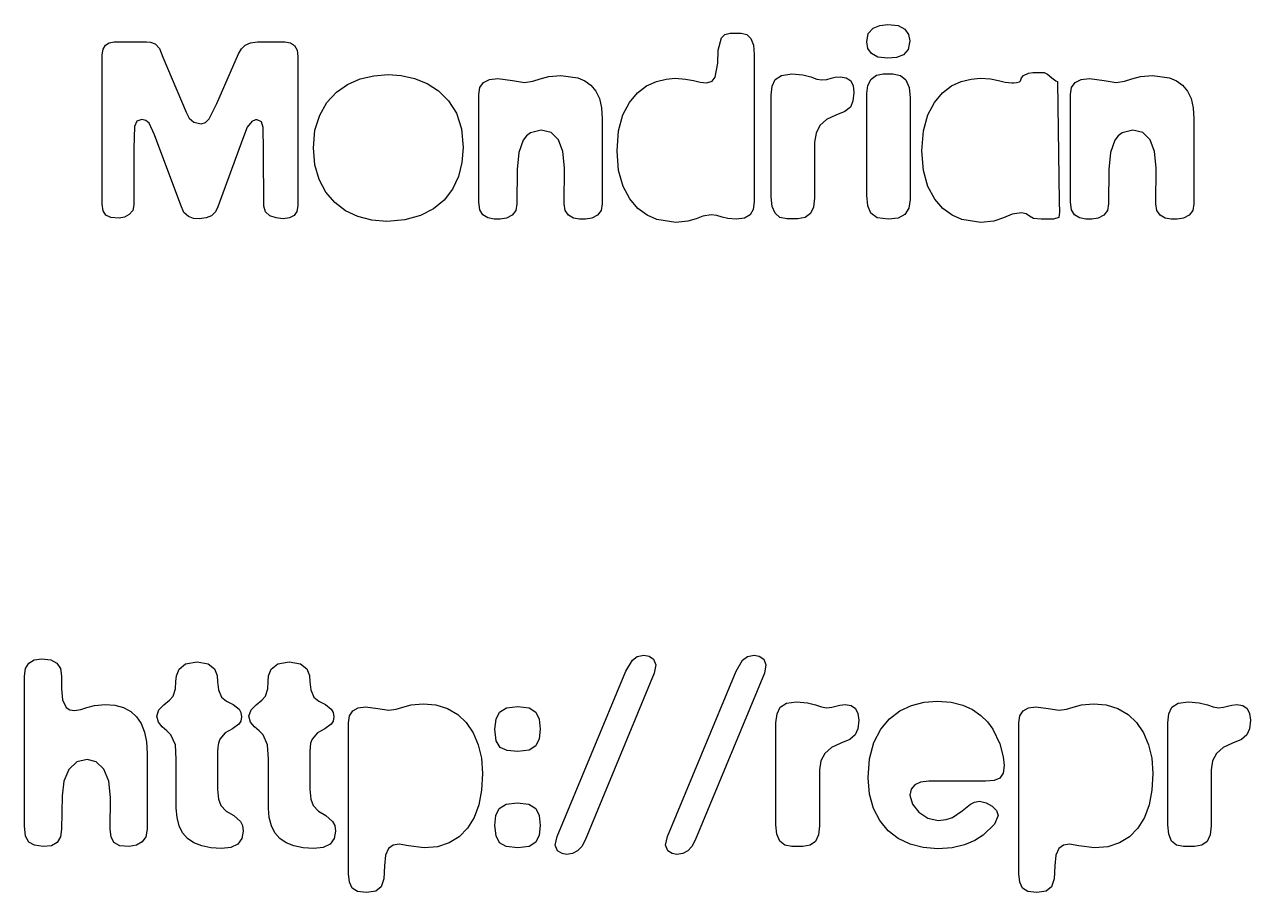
# Model space of a CAD drawing. Header units: metres. Extents: x 1323 to 1641, y 1334 to 1652.
# Drawn here: x 1394.99 to 1428, y 1358.45 to 1381.84 of the extents above; entities that cross this region are included whole.
import ezdxf

# ---------------------------------------------------------------- set-up
doc = ezdxf.new("R2010")
doc.units = ezdxf.units.M

msp = doc.modelspace()

# ---------------------------------------------------------------- linework, layer by layer
at = {"layer": 'COMPONENT0'}
for p, q in [((1417.832, 1381.737, 0), (1418.017, 1381.811, 0)), ((1418.017, 1381.811, 0), (1418.235, 1381.836, 0)), ((1418.235, 1381.836, 0), (1418.51, 1381.805, 0)), ((1418.51, 1381.805, 0), (1418.689, 1381.711, 0)), ((1413.667, 1381.148, 0), (1413.751, 1381.474, 0)), ((1413.751, 1381.474, 0), (1413.845, 1381.57, 0)), ((1413.845, 1381.57, 0), (1413.989, 1381.602, 0)), ((1413.989, 1381.602, 0), (1414.282, 1381.602, 0)), ((1414.282, 1381.602, 0), (1414.435, 1381.567, 0)), ((1414.435, 1381.567, 0), (1414.545, 1381.459, 0)), ((1414.545, 1381.459, 0), (1414.611, 1381.281, 0)), ((1417.663, 1381.367, 0), (1417.705, 1381.595, 0)), ((1417.705, 1381.595, 0), (1417.832, 1381.737, 0)), ((1418.689, 1381.711, 0), (1418.788, 1381.57, 0)), ((1418.788, 1381.57, 0), (1418.821, 1381.396, 0)), ((1397.081, 1381.015, 0), (1397.101, 1381.169, 0)), ((1397.101, 1381.169, 0), (1397.162, 1381.279, 0)), ((1397.162, 1381.279, 0), (1397.263, 1381.345, 0)), ((1397.263, 1381.345, 0), (1397.404, 1381.367, 0)), ((1397.404, 1381.367, 0), (1398.269, 1381.367, 0)), ((1398.269, 1381.367, 0), (1398.379, 1381.36, 0)), ((1398.379, 1381.36, 0), (1398.5, 1381.312, 0)), ((1398.5, 1381.312, 0), (1398.618, 1381.188, 0)), ((1398.618, 1381.188, 0), (1398.709, 1380.957, 0)), ((1400.748, 1381.045, 0), (1400.825, 1381.181, 0)), ((1400.825, 1381.181, 0), (1400.927, 1381.283, 0)), ((1400.927, 1381.283, 0), (1401.067, 1381.346, 0)), ((1401.067, 1381.346, 0), (1401.261, 1381.367, 0)), ((1401.261, 1381.367, 0), (1401.994, 1381.367, 0)), ((1401.994, 1381.367, 0), (1402.148, 1381.342, 0)), ((1402.148, 1381.342, 0), (1402.258, 1381.268, 0)), ((1402.258, 1381.268, 0), (1402.324, 1381.145, 0)), ((1402.324, 1381.145, 0), (1402.346, 1380.971, 0)), ((1413.652, 1380.796, 0), (1413.667, 1381.148, 0)), ((1414.611, 1381.281, 0), (1414.633, 1381.031, 0)), ((1417.694, 1381.193, 0), (1417.663, 1381.367, 0)), ((1417.788, 1381.052, 0), (1417.694, 1381.193, 0)), ((1418.778, 1381.163, 0), (1418.649, 1381.022, 0)), ((1418.821, 1381.396, 0), (1418.778, 1381.163, 0)), ((1397.081, 1376.999, 0), (1397.081, 1381.015, 0)), ((1398.709, 1380.957, 0), (1399.34, 1379.476, 0)), ((1400.168, 1379.711, 0), (1400.748, 1381.045, 0)), ((1402.346, 1380.971, 0), (1402.346, 1376.955, 0)), ((1413.583, 1380.415, 0), (1413.652, 1380.796, 0)), ((1414.633, 1381.031, 0), (1414.633, 1377.058, 0)), ((1417.962, 1380.958, 0), (1417.788, 1381.052, 0)), ((1418.235, 1380.927, 0), (1417.962, 1380.958, 0)), ((1418.46, 1380.951, 0), (1418.235, 1380.927, 0)), ((1418.649, 1381.022, 0), (1418.46, 1380.951, 0)), ((1404.392, 1380.457, 0), (1404.773, 1380.487, 0)), ((1404.773, 1380.487, 0), (1405.127, 1380.461, 0)), ((1409.103, 1380.437, 0), (1409.429, 1380.466, 0)), ((1409.429, 1380.466, 0), (1409.884, 1380.4, 0)), ((1415.201, 1380.356, 0), (1415.369, 1380.466, 0)), ((1415.369, 1380.466, 0), (1415.645, 1380.503, 0)), ((1415.645, 1380.503, 0), (1415.939, 1380.477, 0)), ((1415.939, 1380.477, 0), (1416.155, 1380.422, 0)), ((1417.784, 1380.36, 0), (1417.924, 1380.468, 0)), ((1417.924, 1380.468, 0), (1418.103, 1380.503, 0)), ((1418.103, 1380.503, 0), (1418.367, 1380.503, 0)), ((1418.367, 1380.503, 0), (1418.572, 1380.463, 0)), ((1421.882, 1380.46, 0), (1422.021, 1380.522, 0)), ((1422.021, 1380.522, 0), (1422.134, 1380.54, 0)), ((1422.134, 1380.54, 0), (1422.442, 1380.54, 0)), ((1422.442, 1380.54, 0), (1422.53, 1380.496, 0)), ((1422.53, 1380.496, 0), (1422.651, 1380.401, 0)), ((1425.033, 1380.437, 0), (1425.359, 1380.466, 0)), ((1425.359, 1380.466, 0), (1425.814, 1380.4, 0)), ((1403.384, 1380.011, 0), (1403.686, 1380.221, 0)), ((1403.686, 1380.221, 0), (1404.026, 1380.369, 0)), ((1404.026, 1380.369, 0), (1404.392, 1380.457, 0)), ((1405.127, 1380.461, 0), (1405.484, 1380.384, 0)), ((1405.484, 1380.384, 0), (1405.827, 1380.25, 0)), ((1405.827, 1380.25, 0), (1406.137, 1380.051, 0)), ((1407.217, 1379.953, 0), (1407.249, 1380.139, 0)), ((1407.249, 1380.139, 0), (1407.345, 1380.272, 0)), ((1407.345, 1380.272, 0), (1407.505, 1380.352, 0)), ((1407.505, 1380.352, 0), (1407.73, 1380.378, 0)), ((1407.73, 1380.378, 0), (1408.125, 1380.327, 0)), ((1408.125, 1380.327, 0), (1408.447, 1380.276, 0)), ((1408.447, 1380.276, 0), (1408.675, 1380.305, 0)), ((1408.675, 1380.305, 0), (1408.872, 1380.371, 0)), ((1408.872, 1380.371, 0), (1409.103, 1380.437, 0)), ((1409.884, 1380.4, 0), (1410.074, 1380.316, 0)), ((1410.074, 1380.316, 0), (1410.238, 1380.199, 0)), ((1410.238, 1380.199, 0), (1410.371, 1380.042, 0)), ((1411.49, 1379.997, 0), (1411.735, 1380.183, 0)), ((1411.735, 1380.183, 0), (1411.999, 1380.301, 0)), ((1411.999, 1380.301, 0), (1412.264, 1380.365, 0)), ((1412.264, 1380.365, 0), (1412.509, 1380.386, 0)), ((1412.509, 1380.386, 0), (1412.787, 1380.367, 0)), ((1412.787, 1380.367, 0), (1413, 1380.327, 0)), ((1413, 1380.327, 0), (1413.176, 1380.287, 0)), ((1413.176, 1380.287, 0), (1413.359, 1380.268, 0)), ((1413.359, 1380.268, 0), (1413.499, 1380.305, 0)), ((1413.499, 1380.305, 0), (1413.583, 1380.415, 0)), ((1415.087, 1379.931, 0), (1415.116, 1380.177, 0)), ((1415.116, 1380.177, 0), (1415.201, 1380.356, 0)), ((1416.155, 1380.422, 0), (1416.316, 1380.367, 0)), ((1416.316, 1380.367, 0), (1416.452, 1380.342, 0)), ((1416.452, 1380.342, 0), (1416.591, 1380.356, 0)), ((1416.591, 1380.356, 0), (1416.701, 1380.386, 0)), ((1416.701, 1380.386, 0), (1416.811, 1380.415, 0)), ((1416.811, 1380.415, 0), (1416.95, 1380.43, 0)), ((1416.95, 1380.43, 0), (1417.111, 1380.403, 0)), ((1417.111, 1380.403, 0), (1417.225, 1380.323, 0)), ((1417.225, 1380.323, 0), (1417.294, 1380.19, 0)), ((1417.294, 1380.19, 0), (1417.317, 1380.004, 0)), ((1417.663, 1379.975, 0), (1417.694, 1380.193, 0)), ((1417.694, 1380.193, 0), (1417.784, 1380.36, 0)), ((1418.572, 1380.463, 0), (1418.719, 1380.342, 0)), ((1418.719, 1380.342, 0), (1418.807, 1380.14, 0)), ((1418.807, 1380.14, 0), (1418.836, 1379.858, 0)), ((1419.701, 1379.998, 0), (1419.946, 1380.184, 0)), ((1419.946, 1380.184, 0), (1420.21, 1380.302, 0)), ((1420.21, 1380.302, 0), (1420.475, 1380.365, 0)), ((1420.475, 1380.365, 0), (1420.72, 1380.386, 0)), ((1420.72, 1380.386, 0), (1420.998, 1380.368, 0)), ((1420.998, 1380.368, 0), (1421.211, 1380.328, 0)), ((1421.211, 1380.328, 0), (1421.387, 1380.287, 0)), ((1421.387, 1380.287, 0), (1421.57, 1380.269, 0)), ((1421.57, 1380.269, 0), (1421.621, 1380.269, 0)), ((1421.621, 1380.269, 0), (1421.698, 1380.276, 0)), ((1421.698, 1380.276, 0), (1421.772, 1380.291, 0)), ((1421.772, 1380.291, 0), (1421.805, 1380.32, 0)), ((1421.805, 1380.32, 0), (1421.828, 1380.403, 0)), ((1421.828, 1380.403, 0), (1421.882, 1380.46, 0)), ((1422.651, 1380.401, 0), (1422.758, 1380.317, 0)), ((1422.758, 1380.317, 0), (1422.801, 1380.298, 0)), ((1422.801, 1380.298, 0), (1422.845, 1377.057, 0)), ((1423.148, 1379.953, 0), (1423.18, 1380.139, 0)), ((1423.18, 1380.139, 0), (1423.276, 1380.272, 0)), ((1423.276, 1380.272, 0), (1423.436, 1380.352, 0)), ((1423.436, 1380.352, 0), (1423.66, 1380.378, 0)), ((1423.66, 1380.378, 0), (1424.056, 1380.327, 0)), ((1424.056, 1380.327, 0), (1424.378, 1380.276, 0)), ((1424.378, 1380.276, 0), (1424.605, 1380.305, 0)), ((1424.605, 1380.305, 0), (1424.803, 1380.371, 0)), ((1424.803, 1380.371, 0), (1425.033, 1380.437, 0)), ((1425.814, 1380.4, 0), (1426.004, 1380.316, 0)), ((1426.004, 1380.316, 0), (1426.169, 1380.199, 0)), ((1426.169, 1380.199, 0), (1426.302, 1380.042, 0)), ((1403.13, 1379.736, 0), (1403.384, 1380.011, 0)), ((1406.137, 1380.051, 0), (1406.402, 1379.784, 0)), ((1407.217, 1377.051, 0), (1407.217, 1379.953, 0)), ((1410.371, 1380.042, 0), (1410.466, 1379.839, 0)), ((1410.466, 1379.839, 0), (1410.523, 1379.589, 0)), ((1411.275, 1379.738, 0), (1411.49, 1379.997, 0)), ((1415.087, 1377.19, 0), (1415.087, 1379.931, 0)), ((1417.317, 1380.004, 0), (1417.293, 1379.774, 0)), ((1417.663, 1377.234, 0), (1417.663, 1379.975, 0)), ((1418.836, 1379.858, 0), (1418.836, 1377.117, 0)), ((1419.486, 1379.738, 0), (1419.701, 1379.998, 0)), ((1423.148, 1377.051, 0), (1423.148, 1379.953, 0)), ((1426.302, 1380.042, 0), (1426.397, 1379.839, 0)), ((1426.397, 1379.839, 0), (1426.454, 1379.589, 0)), ((1399.34, 1379.476, 0), (1399.42, 1379.315, 0)), ((1399.959, 1379.296, 0), (1400.168, 1379.711, 0)), ((1402.933, 1379.395, 0), (1403.13, 1379.736, 0)), ((1406.402, 1379.784, 0), (1406.613, 1379.443, 0)), ((1410.523, 1379.589, 0), (1410.542, 1379.294, 0)), ((1411.098, 1379.4, 0), (1411.275, 1379.738, 0)), ((1417.077, 1379.488, 0), (1416.833, 1379.389, 0)), ((1417.222, 1379.609, 0), (1417.077, 1379.488, 0)), ((1417.293, 1379.774, 0), (1417.222, 1379.609, 0)), ((1419.309, 1379.4, 0), (1419.486, 1379.738, 0)), ((1426.454, 1379.589, 0), (1426.473, 1379.294, 0)), ((1398.013, 1379.232, 0), (1397.951, 1379.092, 0)), ((1398.146, 1379.278, 0), (1398.013, 1379.232, 0)), ((1398.249, 1379.253, 0), (1398.146, 1379.278, 0)), ((1398.34, 1379.176, 0), (1398.249, 1379.253, 0)), ((1398.483, 1378.868, 0), (1398.34, 1379.176, 0)), ((1399.42, 1379.315, 0), (1399.541, 1379.208, 0)), ((1399.541, 1379.208, 0), (1399.743, 1379.161, 0)), ((1399.743, 1379.161, 0), (1399.863, 1379.195, 0)), ((1399.863, 1379.195, 0), (1399.959, 1379.296, 0)), ((1401.107, 1379.22, 0), (1400.979, 1379.066, 0)), ((1401.203, 1379.264, 0), (1401.107, 1379.22, 0)), ((1401.254, 1379.264, 0), (1401.203, 1379.264, 0)), ((1401.367, 1379.213, 0), (1401.254, 1379.264, 0)), ((1401.412, 1379.059, 0), (1401.367, 1379.213, 0)), ((1402.807, 1378.987, 0), (1402.933, 1379.395, 0)), ((1406.613, 1379.443, 0), (1406.751, 1379.025, 0)), ((1410.542, 1379.294, 0), (1410.542, 1377.007, 0)), ((1410.98, 1378.97, 0), (1411.098, 1379.4, 0)), ((1416.583, 1379.276, 0), (1416.404, 1379.114, 0)), ((1416.833, 1379.389, 0), (1416.583, 1379.276, 0)), ((1419.191, 1378.97, 0), (1419.309, 1379.4, 0)), ((1426.473, 1379.294, 0), (1426.473, 1377.007, 0)), ((1397.951, 1379.092, 0), (1397.926, 1378.494, 0)), ((1399.194, 1376.97, 0), (1398.483, 1378.868, 0)), ((1400.979, 1379.066, 0), (1400.858, 1378.736, 0)), ((1401.423, 1378.443, 0), (1401.412, 1379.059, 0)), ((1402.765, 1378.509, 0), (1402.807, 1378.987, 0)), ((1406.751, 1379.025, 0), (1406.796, 1378.524, 0)), ((1408.503, 1378.837, 0), (1408.412, 1378.722, 0)), ((1408.613, 1378.92, 0), (1408.503, 1378.837, 0)), ((1408.894, 1378.986, 0), (1408.613, 1378.92, 0)), ((1409.169, 1378.923, 0), (1408.894, 1378.986, 0)), ((1409.365, 1378.733, 0), (1409.169, 1378.923, 0)), ((1410.94, 1378.436, 0), (1410.98, 1378.97, 0)), ((1416.297, 1378.91, 0), (1416.261, 1378.67, 0)), ((1416.404, 1379.114, 0), (1416.297, 1378.91, 0)), ((1419.151, 1378.436, 0), (1419.191, 1378.97, 0)), ((1424.433, 1378.837, 0), (1424.343, 1378.722, 0)), ((1424.544, 1378.92, 0), (1424.433, 1378.837, 0)), ((1424.825, 1378.986, 0), (1424.544, 1378.92, 0)), ((1425.099, 1378.923, 0), (1424.825, 1378.986, 0)), ((1425.296, 1378.733, 0), (1425.099, 1378.923, 0)), ((1397.926, 1378.494, 0), (1397.933, 1376.977, 0)), ((1400.858, 1378.736, 0), (1400.191, 1376.926, 0)), ((1402.803, 1378.054, 0), (1402.765, 1378.509, 0)), ((1406.796, 1378.524, 0), (1406.764, 1378.115, 0)), ((1408.412, 1378.722, 0), (1408.292, 1378.392, 0)), ((1409.483, 1378.417, 0), (1409.365, 1378.733, 0)), ((1416.261, 1378.67, 0), (1416.261, 1377.16, 0)), ((1424.343, 1378.722, 0), (1424.222, 1378.392, 0)), ((1425.413, 1378.417, 0), (1425.296, 1378.733, 0)), ((1401.43, 1376.941, 0), (1401.423, 1378.443, 0)), ((1408.292, 1378.392, 0), (1408.252, 1377.93, 0)), ((1409.522, 1377.974, 0), (1409.483, 1378.417, 0)), ((1410.981, 1377.902, 0), (1410.94, 1378.436, 0)), ((1419.191, 1377.901, 0), (1419.151, 1378.436, 0)), ((1424.222, 1378.392, 0), (1424.182, 1377.93, 0)), ((1425.453, 1377.974, 0), (1425.413, 1378.417, 0)), ((1402.919, 1377.656, 0), (1402.803, 1378.054, 0)), ((1406.764, 1378.115, 0), (1406.668, 1377.737, 0)), ((1408.252, 1377.93, 0), (1408.244, 1377.007, 0)), ((1409.515, 1377.007, 0), (1409.522, 1377.974, 0)), ((1411.101, 1377.472, 0), (1410.981, 1377.902, 0)), ((1419.312, 1377.471, 0), (1419.191, 1377.901, 0)), ((1424.182, 1377.93, 0), (1424.175, 1377.007, 0)), ((1425.445, 1377.007, 0), (1425.453, 1377.974, 0)), ((1403.1, 1377.316, 0), (1402.919, 1377.656, 0)), ((1406.668, 1377.737, 0), (1406.509, 1377.398, 0)), ((1403.337, 1377.037, 0), (1403.1, 1377.316, 0)), ((1406.509, 1377.398, 0), (1406.287, 1377.107, 0)), ((1411.282, 1377.135, 0), (1411.101, 1377.472, 0)), ((1415.114, 1376.933, 0), (1415.087, 1377.19, 0)), ((1417.69, 1376.952, 0), (1417.663, 1377.234, 0)), ((1419.493, 1377.134, 0), (1419.312, 1377.471, 0)), ((1397.105, 1376.814, 0), (1397.081, 1376.999, 0)), ((1397.933, 1376.977, 0), (1397.902, 1376.827, 0)), ((1399.278, 1376.772, 0), (1399.194, 1376.97, 0)), ((1400.191, 1376.926, 0), (1400.127, 1376.785, 0)), ((1401.47, 1376.788, 0), (1401.43, 1376.941, 0)), ((1402.346, 1376.955, 0), (1402.321, 1376.801, 0)), ((1403.625, 1376.818, 0), (1403.337, 1377.037, 0)), ((1406, 1376.868, 0), (1405.646, 1376.686, 0)), ((1406.287, 1377.107, 0), (1406, 1376.868, 0)), ((1407.245, 1376.847, 0), (1407.217, 1377.051, 0)), ((1407.327, 1376.706, 0), (1407.245, 1376.847, 0)), ((1408.244, 1377.007, 0), (1408.211, 1376.823, 0)), ((1409.544, 1376.823, 0), (1409.515, 1377.007, 0)), ((1410.542, 1377.007, 0), (1410.509, 1376.823, 0)), ((1411.501, 1376.878, 0), (1411.282, 1377.135, 0)), ((1411.748, 1376.696, 0), (1411.501, 1376.878, 0)), ((1414.605, 1376.853, 0), (1414.52, 1376.706, 0)), ((1414.633, 1377.058, 0), (1414.605, 1376.853, 0)), ((1415.194, 1376.75, 0), (1415.114, 1376.933, 0)), ((1416.233, 1376.917, 0), (1416.148, 1376.743, 0)), ((1416.261, 1377.16, 0), (1416.233, 1376.917, 0)), ((1417.77, 1376.75, 0), (1417.69, 1376.952, 0)), ((1418.799, 1376.886, 0), (1418.689, 1376.721, 0)), ((1418.836, 1377.117, 0), (1418.799, 1376.886, 0)), ((1419.712, 1376.877, 0), (1419.493, 1377.134, 0)), ((1419.959, 1376.695, 0), (1419.712, 1376.877, 0)), ((1422.845, 1377.057, 0), (1422.856, 1376.778, 0)), ((1423.175, 1376.847, 0), (1423.148, 1377.051, 0)), ((1423.258, 1376.706, 0), (1423.175, 1376.847, 0)), ((1424.175, 1377.007, 0), (1424.142, 1376.823, 0)), ((1425.475, 1376.823, 0), (1425.445, 1377.007, 0)), ((1426.473, 1377.007, 0), (1426.44, 1376.823, 0)), ((1397.177, 1376.698, 0), (1397.105, 1376.814, 0)), ((1397.314, 1376.638, 0), (1397.177, 1376.698, 0)), ((1397.536, 1376.618, 0), (1397.314, 1376.638, 0)), ((1397.678, 1376.642, 0), (1397.536, 1376.618, 0)), ((1397.808, 1376.713, 0), (1397.678, 1376.642, 0)), ((1397.902, 1376.827, 0), (1397.808, 1376.713, 0)), ((1399.399, 1376.662, 0), (1399.278, 1376.772, 0)), ((1399.538, 1376.614, 0), (1399.399, 1376.662, 0)), ((1399.692, 1376.603, 0), (1399.538, 1376.614, 0)), ((1399.878, 1376.624, 0), (1399.692, 1376.603, 0)), ((1400.022, 1376.684, 0), (1399.878, 1376.624, 0)), ((1400.127, 1376.785, 0), (1400.022, 1376.684, 0)), ((1401.591, 1376.684, 0), (1401.47, 1376.788, 0)), ((1401.761, 1376.624, 0), (1401.591, 1376.684, 0)), ((1401.95, 1376.603, 0), (1401.761, 1376.624, 0)), ((1402.123, 1376.625, 0), (1401.95, 1376.603, 0)), ((1402.247, 1376.691, 0), (1402.123, 1376.625, 0)), ((1402.321, 1376.801, 0), (1402.247, 1376.691, 0)), ((1403.963, 1376.66, 0), (1403.625, 1376.818, 0)), ((1404.34, 1376.564, 0), (1403.963, 1376.66, 0)), ((1404.744, 1376.532, 0), (1404.34, 1376.564, 0)), ((1405.226, 1376.57, 0), (1404.744, 1376.532, 0)), ((1405.646, 1376.686, 0), (1405.226, 1376.57, 0)), ((1407.457, 1376.624, 0), (1407.327, 1376.706, 0)), ((1407.628, 1376.596, 0), (1407.457, 1376.624, 0)), ((1407.789, 1376.596, 0), (1407.628, 1376.596, 0)), ((1407.965, 1376.621, 0), (1407.789, 1376.596, 0)), ((1408.112, 1376.695, 0), (1407.965, 1376.621, 0)), ((1408.211, 1376.823, 0), (1408.112, 1376.695, 0)), ((1409.632, 1376.695, 0), (1409.544, 1376.823, 0)), ((1409.764, 1376.621, 0), (1409.632, 1376.695, 0)), ((1409.926, 1376.596, 0), (1409.764, 1376.621, 0)), ((1410.087, 1376.596, 0), (1409.926, 1376.596, 0)), ((1410.263, 1376.621, 0), (1410.087, 1376.596, 0)), ((1410.41, 1376.695, 0), (1410.263, 1376.621, 0)), ((1410.509, 1376.823, 0), (1410.41, 1376.695, 0)), ((1412.014, 1376.581, 0), (1411.748, 1376.696, 0)), ((1412.523, 1376.501, 0), (1412.014, 1376.581, 0)), ((1412.85, 1376.534, 0), (1412.523, 1376.501, 0)), ((1413.066, 1376.603, 0), (1412.85, 1376.534, 0)), ((1413.249, 1376.673, 0), (1413.066, 1376.603, 0)), ((1413.476, 1376.706, 0), (1413.249, 1376.673, 0)), ((1413.63, 1376.688, 0), (1413.476, 1376.706, 0)), ((1413.766, 1376.647, 0), (1413.63, 1376.688, 0)), ((1413.923, 1376.607, 0), (1413.766, 1376.647, 0)), ((1414.15, 1376.589, 0), (1413.923, 1376.607, 0)), ((1414.37, 1376.618, 0), (1414.15, 1376.589, 0)), ((1414.52, 1376.706, 0), (1414.37, 1376.618, 0)), ((1415.327, 1376.64, 0), (1415.194, 1376.75, 0)), ((1415.513, 1376.603, 0), (1415.327, 1376.64, 0)), ((1415.807, 1376.603, 0), (1415.513, 1376.603, 0)), ((1416.006, 1376.638, 0), (1415.807, 1376.603, 0)), ((1416.148, 1376.743, 0), (1416.006, 1376.638, 0)), ((1417.943, 1376.629, 0), (1417.77, 1376.75, 0)), ((1418.25, 1376.589, 0), (1417.943, 1376.629, 0)), ((1418.506, 1376.622, 0), (1418.25, 1376.589, 0)), ((1418.689, 1376.721, 0), (1418.506, 1376.622, 0)), ((1420.225, 1376.58, 0), (1419.959, 1376.695, 0)), ((1420.734, 1376.5, 0), (1420.225, 1376.58, 0)), ((1421.083, 1376.54, 0), (1420.734, 1376.5, 0)), ((1421.346, 1376.632, 0), (1421.083, 1376.54, 0)), ((1421.577, 1376.723, 0), (1421.346, 1376.632, 0)), ((1421.827, 1376.764, 0), (1421.577, 1376.723, 0)), ((1421.959, 1376.734, 0), (1421.827, 1376.764, 0)), ((1422.046, 1376.672, 0), (1421.959, 1376.734, 0)), ((1422.156, 1376.613, 0), (1422.046, 1376.672, 0)), ((1422.362, 1376.588, 0), (1422.156, 1376.613, 0)), ((1422.695, 1376.591, 0), (1422.362, 1376.588, 0)), ((1422.834, 1376.639, 0), (1422.695, 1376.591, 0)), ((1422.856, 1376.778, 0), (1422.834, 1376.639, 0)), ((1423.388, 1376.624, 0), (1423.258, 1376.706, 0)), ((1423.558, 1376.596, 0), (1423.388, 1376.624, 0)), ((1423.72, 1376.596, 0), (1423.558, 1376.596, 0)), ((1423.896, 1376.621, 0), (1423.72, 1376.596, 0)), ((1424.043, 1376.695, 0), (1423.896, 1376.621, 0)), ((1424.142, 1376.823, 0), (1424.043, 1376.695, 0)), ((1425.563, 1376.695, 0), (1425.475, 1376.823, 0)), ((1425.695, 1376.621, 0), (1425.563, 1376.695, 0)), ((1425.856, 1376.596, 0), (1425.695, 1376.621, 0)), ((1426.018, 1376.596, 0), (1425.856, 1376.596, 0)), ((1426.194, 1376.621, 0), (1426.018, 1376.596, 0)), ((1426.341, 1376.695, 0), (1426.194, 1376.621, 0)), ((1426.44, 1376.823, 0), (1426.341, 1376.695, 0))]:
    msp.add_line(p, q, dxfattribs=at)
at = {"layer": 'COMPONENT1'}
for p, q in [((1395.015, 1364.484, 0), (1395.103, 1364.63, 0)), ((1395.103, 1364.63, 0), (1395.25, 1364.718, 0)), ((1395.25, 1364.718, 0), (1395.456, 1364.747, 0)), ((1395.456, 1364.747, 0), (1395.696, 1364.719, 0)), ((1395.696, 1364.719, 0), (1395.86, 1364.634, 0)), ((1395.86, 1364.634, 0), (1395.953, 1364.488, 0)), ((1399.319, 1364.608, 0), (1399.63, 1364.667, 0)), ((1399.63, 1364.667, 0), (1399.934, 1364.612, 0)), ((1401.803, 1364.608, 0), (1402.114, 1364.667, 0)), ((1402.114, 1364.667, 0), (1402.418, 1364.612, 0)), ((1411.178, 1364.418, 0), (1411.354, 1364.715, 0)), ((1411.354, 1364.715, 0), (1411.485, 1364.812, 0)), ((1411.485, 1364.812, 0), (1411.661, 1364.844, 0)), ((1411.661, 1364.844, 0), (1411.804, 1364.818, 0)), ((1411.804, 1364.818, 0), (1411.922, 1364.734, 0)), ((1411.922, 1364.734, 0), (1411.98, 1364.583, 0)), ((1414.145, 1364.418, 0), (1414.321, 1364.715, 0)), ((1414.321, 1364.715, 0), (1414.453, 1364.812, 0)), ((1414.453, 1364.812, 0), (1414.628, 1364.844, 0)), ((1414.628, 1364.844, 0), (1414.771, 1364.818, 0)), ((1414.771, 1364.818, 0), (1414.889, 1364.734, 0)), ((1414.889, 1364.734, 0), (1414.947, 1364.583, 0)), ((1394.986, 1364.278, 0), (1395.015, 1364.484, 0)), ((1395.953, 1364.488, 0), (1395.984, 1364.278, 0)), ((1399.074, 1364.289, 0), (1399.147, 1364.465, 0)), ((1399.147, 1364.465, 0), (1399.319, 1364.608, 0)), ((1399.934, 1364.612, 0), (1400.102, 1364.473, 0)), ((1400.102, 1364.473, 0), (1400.172, 1364.293, 0)), ((1400.172, 1364.293, 0), (1400.186, 1364.124, 0)), ((1401.557, 1364.289, 0), (1401.631, 1364.465, 0)), ((1401.631, 1364.465, 0), (1401.803, 1364.608, 0)), ((1402.418, 1364.612, 0), (1402.586, 1364.473, 0)), ((1402.586, 1364.473, 0), (1402.656, 1364.293, 0)), ((1402.656, 1364.293, 0), (1402.67, 1364.124, 0)), ((1409.33, 1359.962, 0), (1411.178, 1364.418, 0)), ((1411.94, 1364.36, 0), (1410.078, 1359.859, 0)), ((1411.98, 1364.583, 0), (1411.94, 1364.36, 0)), ((1412.298, 1359.962, 0), (1414.145, 1364.418, 0)), ((1414.907, 1364.36, 0), (1413.045, 1359.859, 0)), ((1414.947, 1364.583, 0), (1414.907, 1364.36, 0)), ((1394.986, 1360.247, 0), (1394.986, 1364.278, 0)), ((1395.984, 1364.278, 0), (1395.981, 1363.937, 0)), ((1399.052, 1363.941, 0), (1399.059, 1364.139, 0)), ((1399.059, 1364.139, 0), (1399.074, 1364.289, 0)), ((1400.186, 1364.124, 0), (1400.208, 1363.908, 0)), ((1401.535, 1363.941, 0), (1401.543, 1364.139, 0)), ((1401.543, 1364.139, 0), (1401.557, 1364.289, 0)), ((1402.67, 1364.124, 0), (1402.692, 1363.908, 0)), ((1395.981, 1363.937, 0), (1396.006, 1363.641, 0)), ((1396.006, 1363.641, 0), (1396.109, 1363.432, 0)), ((1398.89, 1363.63, 0), (1398.986, 1363.743, 0)), ((1398.986, 1363.743, 0), (1399.052, 1363.941, 0)), ((1400.208, 1363.908, 0), (1400.289, 1363.714, 0)), ((1400.289, 1363.714, 0), (1400.424, 1363.608, 0)), ((1401.374, 1363.63, 0), (1401.47, 1363.743, 0)), ((1401.47, 1363.743, 0), (1401.535, 1363.941, 0)), ((1402.692, 1363.908, 0), (1402.773, 1363.714, 0)), ((1402.773, 1363.714, 0), (1402.908, 1363.608, 0)), ((1396.109, 1363.432, 0), (1396.202, 1363.374, 0)), ((1396.202, 1363.374, 0), (1396.336, 1363.355, 0)), ((1396.336, 1363.355, 0), (1396.501, 1363.38, 0)), ((1396.501, 1363.38, 0), (1396.666, 1363.435, 0)), ((1396.666, 1363.435, 0), (1396.871, 1363.49, 0)), ((1396.871, 1363.49, 0), (1397.157, 1363.516, 0)), ((1397.157, 1363.516, 0), (1397.421, 1363.495, 0)), ((1397.421, 1363.495, 0), (1397.651, 1363.434, 0)), ((1397.651, 1363.434, 0), (1397.845, 1363.33, 0)), ((1397.845, 1363.33, 0), (1398.004, 1363.186, 0)), ((1398.546, 1363.201, 0), (1398.604, 1363.369, 0)), ((1398.604, 1363.369, 0), (1398.74, 1363.509, 0)), ((1398.74, 1363.509, 0), (1398.89, 1363.63, 0)), ((1400.424, 1363.608, 0), (1400.604, 1363.516, 0)), ((1400.604, 1363.516, 0), (1400.762, 1363.391, 0)), ((1400.762, 1363.391, 0), (1400.814, 1363.303, 0)), ((1400.814, 1363.303, 0), (1400.831, 1363.186, 0)), ((1401.03, 1363.201, 0), (1401.088, 1363.369, 0)), ((1401.088, 1363.369, 0), (1401.224, 1363.509, 0)), ((1401.224, 1363.509, 0), (1401.374, 1363.63, 0)), ((1402.908, 1363.608, 0), (1403.088, 1363.516, 0)), ((1403.088, 1363.516, 0), (1403.246, 1363.391, 0)), ((1403.246, 1363.391, 0), (1403.298, 1363.303, 0)), ((1403.298, 1363.303, 0), (1403.315, 1363.186, 0)), ((1403.74, 1363.21, 0), (1403.825, 1363.343, 0)), ((1403.825, 1363.343, 0), (1403.967, 1363.423, 0)), ((1403.967, 1363.423, 0), (1404.166, 1363.449, 0)), ((1404.166, 1363.449, 0), (1404.502, 1363.405, 0)), ((1404.502, 1363.405, 0), (1404.795, 1363.361, 0)), ((1404.795, 1363.361, 0), (1404.99, 1363.387, 0)), ((1404.99, 1363.387, 0), (1405.169, 1363.446, 0)), ((1405.169, 1363.446, 0), (1405.393, 1363.508, 0)), ((1405.393, 1363.508, 0), (1405.719, 1363.537, 0)), ((1405.719, 1363.537, 0), (1406.063, 1363.504, 0)), ((1406.063, 1363.504, 0), (1406.375, 1363.405, 0)), ((1406.375, 1363.405, 0), (1406.65, 1363.245, 0)), ((1407.684, 1363.119, 0), (1407.777, 1363.312, 0)), ((1407.777, 1363.312, 0), (1407.963, 1363.427, 0)), ((1407.963, 1363.427, 0), (1408.269, 1363.466, 0)), ((1408.269, 1363.466, 0), (1408.577, 1363.427, 0)), ((1408.577, 1363.427, 0), (1408.756, 1363.312, 0)), ((1408.756, 1363.312, 0), (1408.841, 1363.119, 0)), ((1415.247, 1363.263, 0), (1415.332, 1363.443, 0)), ((1415.332, 1363.443, 0), (1415.5, 1363.553, 0)), ((1415.5, 1363.553, 0), (1415.776, 1363.589, 0)), ((1415.776, 1363.589, 0), (1416.07, 1363.564, 0)), ((1416.07, 1363.564, 0), (1416.286, 1363.509, 0)), ((1416.286, 1363.509, 0), (1416.447, 1363.454, 0)), ((1416.447, 1363.454, 0), (1416.583, 1363.428, 0)), ((1416.583, 1363.428, 0), (1416.722, 1363.443, 0)), ((1416.722, 1363.443, 0), (1416.832, 1363.472, 0)), ((1416.832, 1363.472, 0), (1416.942, 1363.501, 0)), ((1416.942, 1363.501, 0), (1417.081, 1363.516, 0)), ((1417.081, 1363.516, 0), (1417.242, 1363.489, 0)), ((1417.242, 1363.489, 0), (1417.356, 1363.41, 0)), ((1417.356, 1363.41, 0), (1417.425, 1363.277, 0)), ((1418.274, 1363.133, 0), (1418.552, 1363.345, 0)), ((1418.552, 1363.345, 0), (1418.867, 1363.492, 0)), ((1418.867, 1363.492, 0), (1419.206, 1363.577, 0)), ((1419.206, 1363.577, 0), (1419.559, 1363.605, 0)), ((1419.559, 1363.605, 0), (1419.933, 1363.579, 0)), ((1419.933, 1363.579, 0), (1420.248, 1363.499, 0)), ((1420.248, 1363.499, 0), (1420.513, 1363.377, 0)), ((1420.513, 1363.377, 0), (1420.736, 1363.224, 0)), ((1421.789, 1363.21, 0), (1421.875, 1363.343, 0)), ((1421.875, 1363.343, 0), (1422.016, 1363.423, 0)), ((1422.016, 1363.423, 0), (1422.215, 1363.449, 0)), ((1422.215, 1363.449, 0), (1422.552, 1363.405, 0)), ((1422.552, 1363.405, 0), (1422.845, 1363.361, 0)), ((1422.845, 1363.361, 0), (1423.039, 1363.387, 0)), ((1423.039, 1363.387, 0), (1423.219, 1363.446, 0)), ((1423.219, 1363.446, 0), (1423.442, 1363.508, 0)), ((1423.442, 1363.508, 0), (1423.768, 1363.537, 0)), ((1423.768, 1363.537, 0), (1424.112, 1363.504, 0)), ((1424.112, 1363.504, 0), (1424.424, 1363.405, 0)), ((1424.424, 1363.405, 0), (1424.699, 1363.245, 0)), ((1425.795, 1363.263, 0), (1425.88, 1363.443, 0)), ((1425.88, 1363.443, 0), (1426.048, 1363.553, 0)), ((1426.048, 1363.553, 0), (1426.324, 1363.589, 0)), ((1426.324, 1363.589, 0), (1426.617, 1363.564, 0)), ((1426.617, 1363.564, 0), (1426.834, 1363.509, 0)), ((1426.834, 1363.509, 0), (1426.995, 1363.454, 0)), ((1426.995, 1363.454, 0), (1427.131, 1363.428, 0)), ((1427.131, 1363.428, 0), (1427.27, 1363.443, 0)), ((1427.27, 1363.443, 0), (1427.38, 1363.472, 0)), ((1427.38, 1363.472, 0), (1427.49, 1363.501, 0)), ((1427.49, 1363.501, 0), (1427.629, 1363.516, 0)), ((1427.629, 1363.516, 0), (1427.789, 1363.489, 0)), ((1427.789, 1363.489, 0), (1427.904, 1363.41, 0)), ((1427.904, 1363.41, 0), (1427.973, 1363.277, 0)), ((1398.004, 1363.186, 0), (1398.127, 1363.001, 0)), ((1398.127, 1363.001, 0), (1398.215, 1362.774, 0)), ((1398.59, 1363.036, 0), (1398.546, 1363.201, 0)), ((1398.692, 1362.911, 0), (1398.59, 1363.036, 0)), ((1400.758, 1362.985, 0), (1400.586, 1362.864, 0)), ((1400.813, 1363.07, 0), (1400.758, 1362.985, 0)), ((1400.831, 1363.186, 0), (1400.813, 1363.07, 0)), ((1401.074, 1363.036, 0), (1401.03, 1363.201, 0)), ((1401.176, 1362.911, 0), (1401.074, 1363.036, 0)), ((1403.242, 1362.985, 0), (1403.07, 1362.864, 0)), ((1403.297, 1363.07, 0), (1403.242, 1362.985, 0)), ((1403.315, 1363.186, 0), (1403.297, 1363.07, 0)), ((1403.712, 1363.024, 0), (1403.74, 1363.21, 0)), ((1403.712, 1358.95, 0), (1403.712, 1363.024, 0)), ((1406.65, 1363.245, 0), (1406.881, 1363.028, 0)), ((1406.881, 1363.028, 0), (1407.066, 1362.757, 0)), ((1407.653, 1362.85, 0), (1407.684, 1363.119, 0)), ((1408.841, 1363.119, 0), (1408.87, 1362.85, 0)), ((1415.219, 1363.018, 0), (1415.247, 1363.263, 0)), ((1415.219, 1360.276, 0), (1415.219, 1363.018, 0)), ((1417.448, 1363.091, 0), (1417.424, 1362.86, 0)), ((1417.425, 1363.277, 0), (1417.448, 1363.091, 0)), ((1418.039, 1362.849, 0), (1418.274, 1363.133, 0)), ((1420.736, 1363.224, 0), (1420.917, 1363.046, 0)), ((1420.917, 1363.046, 0), (1421.058, 1362.85, 0)), ((1421.761, 1363.024, 0), (1421.789, 1363.21, 0)), ((1421.761, 1358.95, 0), (1421.761, 1363.024, 0)), ((1424.699, 1363.245, 0), (1424.93, 1363.028, 0)), ((1424.93, 1363.028, 0), (1425.115, 1362.757, 0)), ((1425.766, 1363.018, 0), (1425.795, 1363.263, 0)), ((1425.766, 1360.276, 0), (1425.766, 1363.018, 0)), ((1427.996, 1363.091, 0), (1427.972, 1362.86, 0)), ((1427.973, 1363.277, 0), (1427.996, 1363.091, 0)), ((1398.215, 1362.774, 0), (1398.268, 1362.506, 0)), ((1398.817, 1362.805, 0), (1398.692, 1362.911, 0)), ((1398.927, 1362.702, 0), (1398.817, 1362.805, 0)), ((1399.048, 1362.431, 0), (1398.927, 1362.702, 0)), ((1400.392, 1362.754, 0), (1400.245, 1362.585, 0)), ((1400.586, 1362.864, 0), (1400.392, 1362.754, 0)), ((1401.301, 1362.805, 0), (1401.176, 1362.911, 0)), ((1401.411, 1362.702, 0), (1401.301, 1362.805, 0)), ((1401.532, 1362.431, 0), (1401.411, 1362.702, 0)), ((1402.875, 1362.754, 0), (1402.729, 1362.585, 0)), ((1403.07, 1362.864, 0), (1402.875, 1362.754, 0)), ((1407.066, 1362.757, 0), (1407.203, 1362.434, 0)), ((1407.689, 1362.541, 0), (1407.653, 1362.85, 0)), ((1408.87, 1362.85, 0), (1408.841, 1362.587, 0)), ((1417.353, 1362.695, 0), (1417.208, 1362.574, 0)), ((1417.424, 1362.86, 0), (1417.353, 1362.695, 0)), ((1417.856, 1362.491, 0), (1418.039, 1362.849, 0)), ((1421.058, 1362.85, 0), (1421.249, 1362.455, 0)), ((1425.115, 1362.757, 0), (1425.253, 1362.434, 0)), ((1427.9, 1362.695, 0), (1427.755, 1362.574, 0)), ((1427.972, 1362.86, 0), (1427.9, 1362.695, 0)), ((1398.268, 1362.506, 0), (1398.286, 1362.197, 0)), ((1399.073, 1362.043, 0), (1399.048, 1362.431, 0)), ((1400.19, 1362.369, 0), (1400.186, 1362.248, 0)), ((1400.205, 1362.475, 0), (1400.19, 1362.369, 0)), ((1400.245, 1362.585, 0), (1400.205, 1362.475, 0)), ((1401.557, 1362.043, 0), (1401.532, 1362.431, 0)), ((1402.674, 1362.369, 0), (1402.67, 1362.248, 0)), ((1402.688, 1362.475, 0), (1402.674, 1362.369, 0)), ((1402.729, 1362.585, 0), (1402.688, 1362.475, 0)), ((1407.203, 1362.434, 0), (1407.288, 1362.067, 0)), ((1407.796, 1362.362, 0), (1407.689, 1362.541, 0)), ((1407.985, 1362.277, 0), (1407.796, 1362.362, 0)), ((1408.756, 1362.399, 0), (1408.577, 1362.286, 0)), ((1408.841, 1362.587, 0), (1408.756, 1362.399, 0)), ((1416.714, 1362.362, 0), (1416.535, 1362.2, 0)), ((1416.964, 1362.475, 0), (1416.714, 1362.362, 0)), ((1417.208, 1362.574, 0), (1416.964, 1362.475, 0)), ((1417.738, 1362.055, 0), (1417.856, 1362.491, 0)), ((1421.249, 1362.455, 0), (1421.34, 1362.106, 0)), ((1425.253, 1362.434, 0), (1425.338, 1362.067, 0)), ((1427.262, 1362.362, 0), (1427.083, 1362.2, 0)), ((1427.512, 1362.475, 0), (1427.262, 1362.362, 0)), ((1427.755, 1362.574, 0), (1427.512, 1362.475, 0)), ((1396.673, 1362.035, 0), (1396.396, 1361.968, 0)), ((1396.917, 1361.97, 0), (1396.673, 1362.035, 0)), ((1398.286, 1362.197, 0), (1398.286, 1360.159, 0)), ((1399.073, 1360.723, 0), (1399.073, 1362.043, 0)), ((1400.186, 1362.248, 0), (1400.186, 1362.087, 0)), ((1400.186, 1362.087, 0), (1400.186, 1361.236, 0)), ((1401.557, 1360.723, 0), (1401.557, 1362.043, 0)), ((1402.67, 1362.248, 0), (1402.67, 1362.087, 0)), ((1402.67, 1362.087, 0), (1402.67, 1361.236, 0)), ((1407.288, 1362.067, 0), (1407.317, 1361.661, 0)), ((1408.269, 1362.249, 0), (1407.985, 1362.277, 0)), ((1408.577, 1362.286, 0), (1408.269, 1362.249, 0)), ((1416.428, 1361.996, 0), (1416.392, 1361.757, 0)), ((1416.535, 1362.2, 0), (1416.428, 1361.996, 0)), ((1417.699, 1361.538, 0), (1417.738, 1362.055, 0)), ((1421.34, 1362.106, 0), (1421.362, 1361.875, 0)), ((1425.338, 1362.067, 0), (1425.366, 1361.661, 0)), ((1426.976, 1361.996, 0), (1426.94, 1361.757, 0)), ((1427.083, 1362.2, 0), (1426.976, 1361.996, 0)), ((1396.182, 1361.764, 0), (1396.045, 1361.451, 0)), ((1396.396, 1361.968, 0), (1396.182, 1361.764, 0)), ((1397.12, 1361.775, 0), (1396.917, 1361.97, 0)), ((1397.258, 1361.453, 0), (1397.12, 1361.775, 0)), ((1407.317, 1361.661, 0), (1407.292, 1361.211, 0)), ((1416.392, 1361.757, 0), (1416.392, 1360.247, 0)), ((1421.333, 1361.662, 0), (1421.245, 1361.535, 0)), ((1421.362, 1361.875, 0), (1421.333, 1361.662, 0)), ((1425.366, 1361.661, 0), (1425.341, 1361.211, 0)), ((1426.94, 1361.757, 0), (1426.94, 1360.247, 0)), ((1396.045, 1361.451, 0), (1395.999, 1361.053, 0)), ((1397.303, 1361.009, 0), (1397.258, 1361.453, 0)), ((1417.735, 1361.098, 0), (1417.699, 1361.538, 0)), ((1418.955, 1361.355, 0), (1418.858, 1361.236, 0)), ((1419.115, 1361.426, 0), (1418.955, 1361.355, 0)), ((1419.339, 1361.45, 0), (1419.115, 1361.426, 0)), ((1420.527, 1361.45, 0), (1419.339, 1361.45, 0)), ((1420.864, 1361.45, 0), (1420.527, 1361.45, 0)), ((1421.091, 1361.471, 0), (1420.864, 1361.45, 0)), ((1421.245, 1361.535, 0), (1421.091, 1361.471, 0)), ((1395.999, 1361.053, 0), (1395.984, 1360.159, 0)), ((1397.289, 1360.159, 0), (1397.303, 1361.009, 0)), ((1400.186, 1361.236, 0), (1400.208, 1360.965, 0)), ((1402.67, 1361.236, 0), (1402.692, 1360.965, 0)), ((1407.292, 1361.211, 0), (1407.216, 1360.815, 0)), ((1417.842, 1360.714, 0), (1417.735, 1361.098, 0)), ((1418.858, 1361.236, 0), (1418.826, 1361.069, 0)), ((1418.826, 1361.069, 0), (1418.892, 1360.827, 0)), ((1425.341, 1361.211, 0), (1425.265, 1360.815, 0)), ((1399.092, 1360.469, 0), (1399.073, 1360.723, 0)), ((1400.208, 1360.965, 0), (1400.274, 1360.797, 0)), ((1400.274, 1360.797, 0), (1400.417, 1360.646, 0)), ((1401.576, 1360.469, 0), (1401.557, 1360.723, 0)), ((1402.692, 1360.965, 0), (1402.758, 1360.797, 0)), ((1402.758, 1360.797, 0), (1402.901, 1360.646, 0)), ((1407.216, 1360.815, 0), (1407.09, 1360.471, 0)), ((1407.678, 1360.523, 0), (1407.77, 1360.713, 0)), ((1407.77, 1360.713, 0), (1407.953, 1360.83, 0)), ((1407.953, 1360.83, 0), (1408.254, 1360.871, 0)), ((1408.254, 1360.871, 0), (1408.564, 1360.832, 0)), ((1408.564, 1360.832, 0), (1408.749, 1360.717, 0)), ((1408.749, 1360.717, 0), (1408.839, 1360.524, 0)), ((1418.012, 1360.387, 0), (1417.842, 1360.714, 0)), ((1418.892, 1360.827, 0), (1419.064, 1360.611, 0)), ((1420.237, 1360.651, 0), (1420.453, 1360.827, 0)), ((1420.453, 1360.827, 0), (1420.567, 1360.888, 0)), ((1420.567, 1360.888, 0), (1420.703, 1360.908, 0)), ((1420.703, 1360.908, 0), (1420.879, 1360.871, 0)), ((1420.879, 1360.871, 0), (1421.04, 1360.78, 0)), ((1421.04, 1360.78, 0), (1421.157, 1360.659, 0)), ((1425.265, 1360.815, 0), (1425.139, 1360.471, 0)), ((1399.149, 1360.249, 0), (1399.092, 1360.469, 0)), ((1400.417, 1360.646, 0), (1400.619, 1360.525, 0)), ((1400.619, 1360.525, 0), (1400.798, 1360.364, 0)), ((1400.798, 1360.364, 0), (1400.856, 1360.252, 0)), ((1401.633, 1360.249, 0), (1401.576, 1360.469, 0)), ((1402.901, 1360.646, 0), (1403.103, 1360.525, 0)), ((1403.103, 1360.525, 0), (1403.282, 1360.364, 0)), ((1403.282, 1360.364, 0), (1403.34, 1360.252, 0)), ((1407.09, 1360.471, 0), (1406.914, 1360.181, 0)), ((1407.653, 1360.255, 0), (1407.678, 1360.523, 0)), ((1408.839, 1360.524, 0), (1408.87, 1360.255, 0)), ((1418.237, 1360.116, 0), (1418.012, 1360.387, 0)), ((1419.064, 1360.611, 0), (1419.306, 1360.453, 0)), ((1419.306, 1360.453, 0), (1419.589, 1360.395, 0)), ((1419.589, 1360.395, 0), (1419.802, 1360.415, 0)), ((1419.802, 1360.415, 0), (1419.973, 1360.475, 0)), ((1419.973, 1360.475, 0), (1420.237, 1360.651, 0)), ((1421.201, 1360.527, 0), (1421.102, 1360.288, 0)), ((1421.157, 1360.659, 0), (1421.201, 1360.527, 0)), ((1425.139, 1360.471, 0), (1424.963, 1360.181, 0)), ((1395.015, 1359.972, 0), (1394.986, 1360.247, 0)), ((1395.984, 1360.159, 0), (1395.954, 1359.952, 0)), ((1397.315, 1359.952, 0), (1397.289, 1360.159, 0)), ((1398.286, 1360.159, 0), (1398.253, 1359.955, 0)), ((1399.244, 1360.062, 0), (1399.149, 1360.249, 0)), ((1399.377, 1359.91, 0), (1399.244, 1360.062, 0)), ((1400.875, 1360.108, 0), (1400.839, 1359.902, 0)), ((1400.856, 1360.252, 0), (1400.875, 1360.108, 0)), ((1401.728, 1360.062, 0), (1401.633, 1360.249, 0)), ((1401.861, 1359.91, 0), (1401.728, 1360.062, 0)), ((1403.359, 1360.108, 0), (1403.323, 1359.902, 0)), ((1403.34, 1360.252, 0), (1403.359, 1360.108, 0)), ((1406.914, 1360.181, 0), (1406.69, 1359.95, 0)), ((1407.683, 1359.978, 0), (1407.653, 1360.255, 0)), ((1408.87, 1360.255, 0), (1408.841, 1359.992, 0)), ((1415.245, 1360.02, 0), (1415.219, 1360.276, 0)), ((1415.325, 1359.836, 0), (1415.245, 1360.02, 0)), ((1416.364, 1360.003, 0), (1416.279, 1359.829, 0)), ((1416.392, 1360.247, 0), (1416.364, 1360.003, 0)), ((1418.511, 1359.905, 0), (1418.237, 1360.116, 0)), ((1421.102, 1360.288, 0), (1420.802, 1359.992, 0)), ((1424.963, 1360.181, 0), (1424.739, 1359.95, 0)), ((1425.793, 1360.02, 0), (1425.766, 1360.276, 0)), ((1425.872, 1359.836, 0), (1425.793, 1360.02, 0)), ((1426.912, 1360.003, 0), (1426.826, 1359.829, 0)), ((1426.94, 1360.247, 0), (1426.912, 1360.003, 0)), ((1395.103, 1359.807, 0), (1395.015, 1359.972, 0)), ((1395.257, 1359.723, 0), (1395.103, 1359.807, 0)), ((1395.485, 1359.69, 0), (1395.257, 1359.723, 0)), ((1395.708, 1359.71, 0), (1395.485, 1359.69, 0)), ((1395.863, 1359.8, 0), (1395.708, 1359.71, 0)), ((1395.954, 1359.952, 0), (1395.863, 1359.8, 0)), ((1397.395, 1359.8, 0), (1397.315, 1359.952, 0)), ((1397.55, 1359.71, 0), (1397.395, 1359.8, 0)), ((1397.802, 1359.69, 0), (1397.55, 1359.71, 0)), ((1398, 1359.728, 0), (1397.802, 1359.69, 0)), ((1398.154, 1359.814, 0), (1398, 1359.728, 0)), ((1398.253, 1359.955, 0), (1398.154, 1359.814, 0)), ((1399.548, 1359.791, 0), (1399.377, 1359.91, 0)), ((1399.757, 1359.706, 0), (1399.548, 1359.791, 0)), ((1400.004, 1359.655, 0), (1399.757, 1359.706, 0)), ((1400.729, 1359.756, 0), (1400.545, 1359.668, 0)), ((1400.839, 1359.902, 0), (1400.729, 1359.756, 0)), ((1402.032, 1359.791, 0), (1401.861, 1359.91, 0)), ((1402.241, 1359.706, 0), (1402.032, 1359.791, 0)), ((1402.488, 1359.655, 0), (1402.241, 1359.706, 0)), ((1403.213, 1359.756, 0), (1403.029, 1359.668, 0)), ((1403.323, 1359.902, 0), (1403.213, 1359.756, 0)), ((1404.914, 1359.726, 0), (1404.788, 1359.635, 0)), ((1405.074, 1359.756, 0), (1404.914, 1359.726, 0)), ((1405.323, 1359.705, 0), (1405.074, 1359.756, 0)), ((1405.748, 1359.653, 0), (1405.323, 1359.705, 0)), ((1406.107, 1359.686, 0), (1405.748, 1359.653, 0)), ((1406.421, 1359.785, 0), (1406.107, 1359.686, 0)), ((1406.69, 1359.95, 0), (1406.421, 1359.785, 0)), ((1407.774, 1359.793, 0), (1407.683, 1359.978, 0)), ((1407.958, 1359.689, 0), (1407.774, 1359.793, 0)), ((1408.269, 1359.654, 0), (1407.958, 1359.689, 0)), ((1408.577, 1359.691, 0), (1408.269, 1359.654, 0)), ((1408.756, 1359.804, 0), (1408.577, 1359.691, 0)), ((1408.841, 1359.992, 0), (1408.756, 1359.804, 0)), ((1409.275, 1359.724, 0), (1409.33, 1359.962, 0)), ((1409.338, 1359.577, 0), (1409.275, 1359.724, 0)), ((1409.989, 1359.692, 0), (1409.877, 1359.573, 0)), ((1410.078, 1359.859, 0), (1409.989, 1359.692, 0)), ((1412.243, 1359.724, 0), (1412.298, 1359.962, 0)), ((1412.305, 1359.577, 0), (1412.243, 1359.724, 0)), ((1412.956, 1359.692, 0), (1412.844, 1359.573, 0)), ((1413.045, 1359.859, 0), (1412.956, 1359.692, 0)), ((1415.458, 1359.726, 0), (1415.325, 1359.836, 0)), ((1415.644, 1359.69, 0), (1415.458, 1359.726, 0)), ((1415.938, 1359.69, 0), (1415.644, 1359.69, 0)), ((1416.137, 1359.725, 0), (1415.938, 1359.69, 0)), ((1416.279, 1359.829, 0), (1416.137, 1359.725, 0)), ((1418.83, 1359.753, 0), (1418.511, 1359.905, 0)), ((1419.186, 1359.663, 0), (1418.83, 1359.753, 0)), ((1420.292, 1359.739, 0), (1419.959, 1359.659, 0)), ((1420.573, 1359.855, 0), (1420.292, 1359.739, 0)), ((1420.802, 1359.992, 0), (1420.573, 1359.855, 0)), ((1422.964, 1359.726, 0), (1422.837, 1359.635, 0)), ((1423.123, 1359.756, 0), (1422.964, 1359.726, 0)), ((1423.372, 1359.705, 0), (1423.123, 1359.756, 0)), ((1423.798, 1359.653, 0), (1423.372, 1359.705, 0)), ((1424.156, 1359.686, 0), (1423.798, 1359.653, 0)), ((1424.47, 1359.785, 0), (1424.156, 1359.686, 0)), ((1424.739, 1359.95, 0), (1424.47, 1359.785, 0)), ((1426.005, 1359.726, 0), (1425.872, 1359.836, 0)), ((1426.192, 1359.69, 0), (1426.005, 1359.726, 0)), ((1426.485, 1359.69, 0), (1426.192, 1359.69, 0)), ((1426.684, 1359.725, 0), (1426.485, 1359.69, 0)), ((1426.826, 1359.829, 0), (1426.684, 1359.725, 0)), ((1400.289, 1359.638, 0), (1400.004, 1359.655, 0)), ((1400.545, 1359.668, 0), (1400.289, 1359.638, 0)), ((1402.773, 1359.638, 0), (1402.488, 1359.655, 0)), ((1403.029, 1359.668, 0), (1402.773, 1359.638, 0)), ((1404.706, 1359.458, 0), (1404.678, 1359.17, 0)), ((1404.788, 1359.635, 0), (1404.706, 1359.458, 0)), ((1409.459, 1359.5, 0), (1409.338, 1359.577, 0)), ((1409.58, 1359.478, 0), (1409.459, 1359.5, 0)), ((1409.74, 1359.502, 0), (1409.58, 1359.478, 0)), ((1409.877, 1359.573, 0), (1409.74, 1359.502, 0)), ((1412.426, 1359.5, 0), (1412.305, 1359.577, 0)), ((1412.547, 1359.478, 0), (1412.426, 1359.5, 0)), ((1412.707, 1359.502, 0), (1412.547, 1359.478, 0)), ((1412.844, 1359.573, 0), (1412.707, 1359.502, 0)), ((1419.574, 1359.632, 0), (1419.186, 1359.663, 0)), ((1419.959, 1359.659, 0), (1419.574, 1359.632, 0)), ((1422.755, 1359.458, 0), (1422.727, 1359.17, 0)), ((1422.837, 1359.635, 0), (1422.755, 1359.458, 0)), ((1404.678, 1359.17, 0), (1404.66, 1358.821, 0)), ((1422.727, 1359.17, 0), (1422.709, 1358.821, 0)), ((1403.736, 1358.727, 0), (1403.712, 1358.95, 0)), ((1403.811, 1358.572, 0), (1403.736, 1358.727, 0)), ((1404.66, 1358.821, 0), (1404.59, 1358.602, 0)), ((1421.786, 1358.727, 0), (1421.761, 1358.95, 0)), ((1421.86, 1358.572, 0), (1421.786, 1358.727, 0)), ((1422.709, 1358.821, 0), (1422.64, 1358.602, 0)), ((1403.956, 1358.482, 0), (1403.811, 1358.572, 0)), ((1404.195, 1358.451, 0), (1403.956, 1358.482, 0)), ((1404.444, 1358.484, 0), (1404.195, 1358.451, 0)), ((1404.59, 1358.602, 0), (1404.444, 1358.484, 0)), ((1422.005, 1358.482, 0), (1421.86, 1358.572, 0)), ((1422.244, 1358.451, 0), (1422.005, 1358.482, 0)), ((1422.493, 1358.484, 0), (1422.244, 1358.451, 0)), ((1422.64, 1358.602, 0), (1422.493, 1358.484, 0))]:
    msp.add_line(p, q, dxfattribs=at)

doc.saveas('drawing.dxf')
